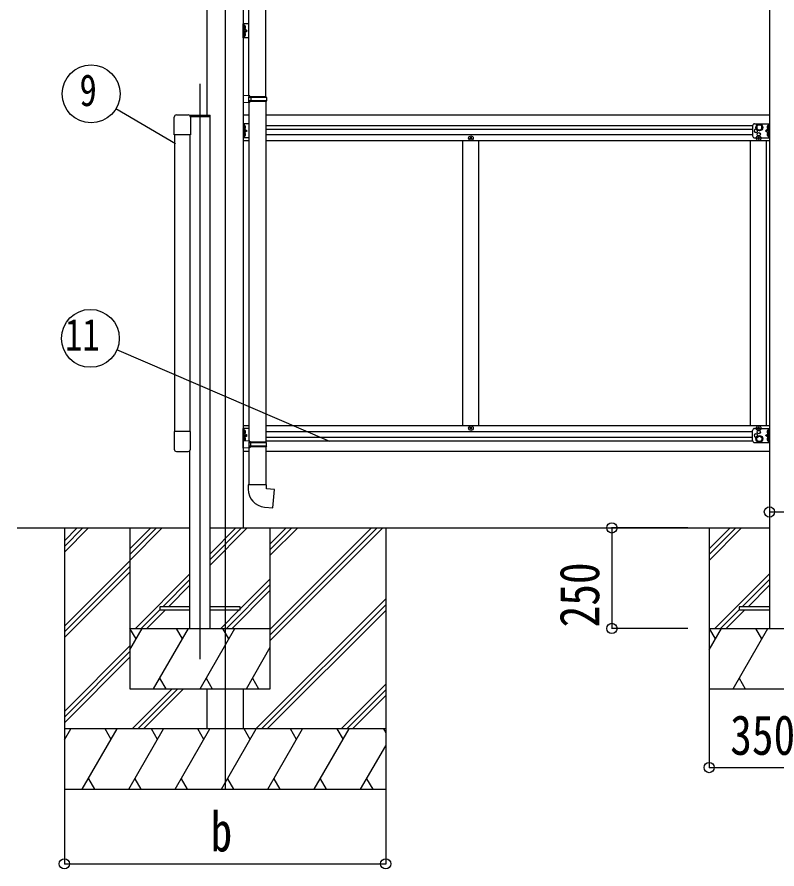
# Model space of a CAD drawing. Units: millimetres, scale not verified. Extents: x -12615 to 12615, y -8910 to 8910.
# Drawn here: x -7105 to -5213, y -5476 to -3356 of the extents above; entities that cross this region are included whole.
import ezdxf
from ezdxf.enums import TextEntityAlignment as Align

# ---------------------------------------------------------------- set-up
doc = ezdxf.new("R2010")
doc.units = ezdxf.units.MM
doc.header["$LTSCALE"] = 40
for name, color, linetype in [('0-3_YKK_12', 2, 'Continuous'), ('0-4_YKK_13', 4, 'Continuous'), ('0-5_YKK_A1', 4, 'Continuous'), ('0-6_YKK_D', 6, 'Continuous')]:
    doc.layers.add(name, color=color, linetype=linetype)
doc.styles.add('ＭＳ ゴシック', font='')
doc.styles.get('ＭＳ ゴシック').set_extended_font_data('MS Gothic')

msp = doc.modelspace()

# ---------------------------------------------------------------- linework, layer by layer
at = {"layer": '0-3_YKK_12'}
for p, q in [((-6587.2, -2103.15), (-6587.2, -5277.55)), ((-6649.7, -4954.11), (-6649.7, -3522.41))]:
    msp.add_line(p, q, dxfattribs=at)
at = {"layer": '0-4_YKK_13'}
for p, q in [((-6528, -3552.17), (-6528, -2710.04)), ((-6486, -3554.73), (-6486, -2707.48)), ((-6542, -3408.53), (-6542, -3373.53)), ((-6528, -3373.53), (-6542, -3373.53)), ((-6539.5, -3408.53), (-6539.5, -3373.53)), ((-6539, -3386.03), (-6539.5, -3385.95)), ((-6539.5, -3391.03), (-6532.5, -3391.03)), ((-6539, -3378.03), (-6538.2, -3378.18)), ((-6539, -3386.03), (-6538.2, -3385.89)), ((-6528, -3408.53), (-6542, -3408.53)), ((-6539, -3404.03), (-6539.5, -3403.95)), ((-6539, -3396.03), (-6538.2, -3396.18)), ((-6539, -3404.03), (-6538.2, -3403.89)), ((-6526, -3552.23), (-6542, -3551.76)), ((-6542, -3551.76), (-6542, -3569.7)), ((-6526, -3554.23), (-6528, -3554.23)), ((-6485, -3554.73), (-6528, -3554.73)), ((-6484, -3556.73), (-6528, -3556.73)), ((-6526, -3554.23), (-6526, -3552.23)), ((-6523.52, -3556.73), (-6523.09, -3554.73)), ((-6484, -3556.73), (-6485, -3554.73)), ((-6484, -3556.73), (-6484, -3564.73)), ((-6526, -3569.23), (-6542, -3569.7)), ((-6484, -3564.73), (-6528, -3564.73)), ((-6485, -3566.73), (-6528, -3566.73)), ((-6528, -3569.29), (-6528, -4411.43)), ((-6526, -3569.23), (-6526, -3567.23)), ((-6486, -3566.73), (-6486, -4413.98)), ((-6484, -3564.73), (-6485, -3566.73)), ((-6708.2, -3600.05), (-6679.2, -3600.05)), ((-6674.7, -3600.55), (-6624.7, -3600.55)), ((-6674.7, -3600.55), (-6674.7, -3602.39)), ((-6624.7, -3603.55), (-6624.7, -3600.55)), ((-6713.7, -3649.25), (-6713.7, -3605.55)), ((-6674.08, -3603.55), (-6624.7, -3603.55)), ((-6673.7, -3605.55), (-6673.7, -3649.25)), ((-6542, -3622.05), (-6542, -3657.05)), ((-6528, -3622.05), (-6542, -3622.05)), ((-6539.5, -3622.05), (-6539.5, -3657.05)), ((-5269.2, -3622.05), (-5232.2, -3622.05)), ((-5234.7, -3622.05), (-5234.7, -3657.05)), ((-5232.2, -3622.05), (-5232.2, -3657.05)), ((-6539, -3626.55), (-6539.5, -3626.64)), ((-6539.5, -3639.55), (-6532.5, -3639.55)), ((-6539, -3644.55), (-6539.5, -3644.64)), ((-6539, -3626.55), (-6538.2, -3626.69)), ((-6539, -3634.55), (-6538.2, -3634.41)), ((-6539, -3644.55), (-6538.2, -3644.69)), ((-5274.2, -3627.05), (-5274.2, -3652.05)), ((-5234.7, -3639.55), (-5241.7, -3639.55)), ((-5235.2, -3626.55), (-5236, -3626.69)), ((-5235.2, -3634.55), (-5236, -3634.41)), ((-5235.2, -3644.55), (-5236, -3644.69)), ((-5235.2, -3626.55), (-5234.7, -3626.64)), ((-5235.2, -3644.55), (-5234.7, -3644.64)), ((-6673.7, -3649.25), (-6713.7, -3649.25)), ((-6528, -3657.05), (-6542, -3657.05)), ((-6539, -3652.55), (-6538.2, -3652.41)), ((-5976.7, -3658.55), (-5977.7, -3658.55)), ((-5269.2, -3657.05), (-5232.2, -3657.05)), ((-5260.7, -3658.55), (-5261.7, -3658.55)), ((-5235.2, -3652.55), (-5236, -3652.41)), ((-6542, -4415.05), (-6542, -4380.05)), ((-6528, -4380.05), (-6542, -4380.05)), ((-6539.5, -4411.09), (-6539.5, -4380.05)), ((-6539, -4384.55), (-6538.2, -4384.69)), ((-5976.7, -4378.55), (-5977.7, -4378.55)), ((-5274.2, -4410.05), (-5274.2, -4385.05)), ((-5269.2, -4380.05), (-5232.2, -4380.05)), ((-5260.7, -4378.55), (-5261.7, -4378.55)), ((-5235.2, -4384.55), (-5236, -4384.69)), ((-5234.7, -4415.05), (-5234.7, -4380.05)), ((-5232.2, -4415.05), (-5232.2, -4380.05)), ((-6713.7, -4387.85), (-6713.7, -4431.55)), ((-6673.7, -4387.85), (-6713.7, -4387.85)), ((-6673.7, -4431.55), (-6673.7, -4387.85)), ((-6539, -4392.55), (-6539.5, -4392.47)), ((-6539.5, -4397.55), (-6532.5, -4397.55)), ((-6539, -4392.55), (-6538.2, -4392.41)), ((-6539, -4402.55), (-6538.2, -4402.69)), ((-5234.7, -4397.55), (-5241.7, -4397.55)), ((-5235.2, -4392.55), (-5236, -4392.41)), ((-5235.2, -4402.55), (-5236, -4402.69)), ((-5235.2, -4392.55), (-5234.7, -4392.47)), ((-6526, -4411.48), (-6542, -4411.01)), ((-6542, -4428.96), (-6542, -4411.01)), ((-6526, -4428.48), (-6542, -4428.96)), ((-6539, -4410.55), (-6539.5, -4410.47)), ((-6539, -4410.55), (-6538.2, -4410.41)), ((-6485, -4413.98), (-6528, -4413.98)), ((-6484, -4415.98), (-6528, -4415.98)), ((-6484, -4423.98), (-6528, -4423.98)), ((-6485, -4425.98), (-6528, -4425.98)), ((-6526, -4426.48), (-6528, -4426.48)), ((-6528, -4428.54), (-6528, -4519.98)), ((-6526, -4411.48), (-6526, -4413.48)), ((-6526, -4426.48), (-6526, -4428.48)), ((-6523.52, -4423.98), (-6523.09, -4425.98)), ((-6486, -4425.98), (-6486, -4519.98)), ((-6484, -4415.98), (-6485, -4413.98)), ((-6484, -4423.98), (-6485, -4425.98)), ((-6484, -4423.98), (-6484, -4415.98)), ((-5269.2, -4415.05), (-5232.2, -4415.05)), ((-5235.2, -4410.55), (-5236, -4410.41)), ((-5235.2, -4410.55), (-5234.7, -4410.47)), ((-6708.2, -4437.05), (-6679.2, -4437.05)), ((-6484, -4519.98), (-6530, -4519.98)), ((-6530, -4519.98), (-6530, -4530.9)), ((-6484, -4529.98), (-6484, -4519.98)), ((-6674.7, -4823.55), (-6749.7, -4823.55)), ((-6624.7, -4831.55), (-6549.7, -4831.55)), ((-5232.2, -4823.55), (-5307.2, -4823.55))]:
    msp.add_line(p, q, dxfattribs=at)
for points in [[(-6539.89, -3382.03), (-6539.25, -3380.85), (-6537.02, -3379.73)], [(-6539.89, -3382.03), (-6539.25, -3383.22), (-6537.02, -3384.33)], [(-6539, -3386.03), (-6539, -3378.03), (-6539.5, -3378.12), (-6539.5, -3385.95)], [(-6539.5, -3396.03), (-6532.5, -3391.03), (-6539.5, -3386.03)], [(-6539.89, -3400.03), (-6539.25, -3398.85), (-6537.02, -3397.73)], [(-6539.89, -3400.03), (-6539.25, -3401.22), (-6537.02, -3402.33)], [(-6539, -3404.03), (-6539, -3396.03), (-6539.5, -3396.12), (-6539.5, -3403.95)], [(-6526, -3567.23), (-6528, -3567.23), (-6528, -3554.23)], [(-6523.52, -3556.73), (-6523.52, -3564.73), (-6523.09, -3566.73)], [(-6539.89, -3630.55), (-6539.25, -3629.37), (-6537.02, -3628.25)], [(-6539.89, -3630.55), (-6539.25, -3631.74), (-6537.02, -3632.85)], [(-6539, -3626.55), (-6539, -3634.55), (-6539.5, -3634.47), (-6539.5, -3626.64)], [(-6539.5, -3634.55), (-6532.5, -3639.55), (-6539.5, -3644.55)], [(-6539, -3644.55), (-6539, -3652.55), (-6539.5, -3652.47), (-6539.5, -3644.64)], [(-5234.7, -3634.55), (-5241.7, -3639.55), (-5234.7, -3644.55)], [(-5234.32, -3630.55), (-5234.95, -3629.37), (-5237.18, -3628.25)], [(-5234.32, -3630.55), (-5234.95, -3631.74), (-5237.18, -3632.85)], [(-5235.2, -3626.55), (-5235.2, -3634.55), (-5234.7, -3634.47), (-5234.7, -3626.64)], [(-5235.2, -3644.55), (-5235.2, -3652.55), (-5234.7, -3652.47), (-5234.7, -3644.64)], [(-6539.89, -3648.55), (-6539.25, -3647.37), (-6537.02, -3646.25)], [(-6539.89, -3648.55), (-6539.25, -3649.74), (-6537.02, -3650.85)], [(-5977.7, -3658.55), (-5977.7, -3657.55), (-5976.7, -3657.55)], [(-5975.7, -3656.55), (-5975.7, -3655.55), (-5974.7, -3655.55), (-5974.7, -3656.55)], [(-5974.7, -3659.55), (-5974.7, -3660.55), (-5975.7, -3660.55), (-5975.7, -3659.55)], [(-5973.7, -3657.55), (-5972.7, -3657.55), (-5972.7, -3658.55), (-5973.7, -3658.55)], [(-5261.7, -3658.55), (-5261.7, -3657.55), (-5260.7, -3657.55)], [(-5259.7, -3656.55), (-5259.7, -3655.55), (-5258.7, -3655.55), (-5258.7, -3656.55)], [(-5258.7, -3659.55), (-5258.7, -3660.55), (-5259.7, -3660.55), (-5259.7, -3659.55)], [(-5257.7, -3657.55), (-5256.7, -3657.55), (-5256.7, -3658.55), (-5257.7, -3658.55)], [(-5234.32, -3648.55), (-5234.95, -3647.37), (-5237.18, -3646.25)], [(-5234.32, -3648.55), (-5234.95, -3649.74), (-5237.18, -3650.85)], [(-6539.89, -4388.55), (-6539.25, -4387.37), (-6537.02, -4386.25)], [(-6539, -4392.55), (-6539, -4384.55), (-6539.5, -4384.64), (-6539.5, -4392.47)], [(-5977.7, -4378.55), (-5977.7, -4379.55), (-5976.7, -4379.55)], [(-5974.7, -4377.55), (-5974.7, -4376.55), (-5975.7, -4376.55), (-5975.7, -4377.55)], [(-5975.7, -4380.55), (-5975.7, -4381.55), (-5974.7, -4381.55), (-5974.7, -4380.55)], [(-5973.7, -4379.55), (-5972.7, -4379.55), (-5972.7, -4378.55), (-5973.7, -4378.55)], [(-5261.7, -4378.55), (-5261.7, -4379.55), (-5260.7, -4379.55)], [(-5258.7, -4377.55), (-5258.7, -4376.55), (-5259.7, -4376.55), (-5259.7, -4377.55)], [(-5259.7, -4380.55), (-5259.7, -4381.55), (-5258.7, -4381.55), (-5258.7, -4380.55)], [(-5257.7, -4379.55), (-5256.7, -4379.55), (-5256.7, -4378.55), (-5257.7, -4378.55)], [(-5234.32, -4388.55), (-5234.95, -4387.37), (-5237.18, -4386.25)], [(-5235.2, -4392.55), (-5235.2, -4384.55), (-5234.7, -4384.64), (-5234.7, -4392.47)], [(-6539.89, -4388.55), (-6539.25, -4389.74), (-6537.02, -4390.85)], [(-6539.89, -4406.55), (-6539.25, -4405.37), (-6537.02, -4404.25)], [(-6539.89, -4406.55), (-6539.25, -4407.74), (-6537.02, -4408.85)], [(-6539.5, -4402.55), (-6532.5, -4397.55), (-6539.5, -4392.55)], [(-6539, -4410.55), (-6539, -4402.55), (-6539.5, -4402.64), (-6539.5, -4410.47)], [(-5234.7, -4402.55), (-5241.7, -4397.55), (-5234.7, -4392.55)], [(-5234.32, -4388.55), (-5234.95, -4389.74), (-5237.18, -4390.85)], [(-5234.32, -4406.55), (-5234.95, -4405.37), (-5237.18, -4404.25)], [(-5234.32, -4406.55), (-5234.95, -4407.74), (-5237.18, -4408.85)], [(-5235.2, -4410.55), (-5235.2, -4402.55), (-5234.7, -4402.64), (-5234.7, -4410.47)], [(-6526, -4413.48), (-6528, -4413.48), (-6528, -4426.48)], [(-6523.52, -4423.98), (-6523.52, -4415.98), (-6523.09, -4413.98)], [(-6488.92, -4575.73), (-6468.09, -4577.55), (-6464.08, -4531.73), (-6484, -4529.98)], [(-6749.7, -4823.55), (-6749.7, -4831.55), (-6674.7, -4831.55)], [(-6549.7, -4831.55), (-6549.7, -4823.55), (-6624.7, -4823.55)], [(-5307.2, -4823.55), (-5307.2, -4831.55), (-5232.2, -4831.55)]]:
    msp.add_lwpolyline(points, dxfattribs=at)
for points in [[(-5257.2, -3638.56), (-5250.7, -3634.81), (-5250.7, -3627.3), (-5257.2, -3623.55), (-5263.7, -3627.3), (-5263.7, -3634.81)], [(-5257.2, -4398.55), (-5250.7, -4402.3), (-5250.7, -4409.81), (-5257.2, -4413.56), (-5263.7, -4409.81), (-5263.7, -4402.3)]]:
    msp.add_lwpolyline(points, close=True, dxfattribs=at)
for centre, radius in [((-5257.2, -3631.05), 8.5), ((-5257.2, -3631.05), 7.5), ((-5257.2, -3631.05), 6.5), ((-5258.7, -3648.05), 4.25), ((-5975.2, -3658.05), 5.9), ((-5259.2, -3658.05), 5.9), ((-5975.2, -4379.05), 5.9), ((-5259.2, -4379.05), 5.9), ((-5258.7, -4389.05), 4.25), ((-5257.2, -4406.05), 8.5), ((-5257.2, -4406.05), 7.5), ((-5257.2, -4406.05), 6.5)]:
    msp.add_circle(centre, radius, dxfattribs=at)
for centre, radius, start, end in [((-6538.36, -3379.06), 0.9, 32.05588, 80), ((-6538.36, -3385.01), 0.9, 280, 327.94412), ((-6543.1, -3382.03), 6.5, 327.94412, 32.05588), ((-6538.36, -3397.06), 0.9, 32.05588, 80), ((-6538.36, -3403.01), 0.9, 280, 327.94412), ((-6543.1, -3400.03), 6.5, 327.94412, 32.05588), ((-6708.2, -3605.55), 5.5, 90, 180), ((-6679.2, -3605.55), 5.5, 0, 90), ((-5269.2, -3627.05), 5, 90, 180), ((-6538.36, -3627.58), 0.9, 32.05588, 80), ((-6538.36, -3633.53), 0.9, 280, 327.94412), ((-6538.36, -3645.58), 0.9, 32.05588, 80), ((-6543.1, -3630.55), 6.5, 327.94412, 32.05588), ((-6543.1, -3648.55), 6.5, 327.94412, 32.05588), ((-5265.7, -3639.55), 4.25, 72.87654, 17.11996), ((-5231.1, -3630.55), 6.5, 147.94412, 212.05588), ((-5231.1, -3648.55), 6.5, 147.94412, 212.05588), ((-5235.85, -3627.58), 0.9, 100, 147.94412), ((-5235.85, -3633.53), 0.9, 212.05588, 260), ((-5235.85, -3645.58), 0.9, 100, 147.94412), ((-6538.36, -3651.53), 0.9, 280, 327.94412), ((-5976.7, -3656.55), 1, 270, 0), ((-5976.7, -3659.55), 1, 0, 90), ((-5973.7, -3656.55), 1, 180, 270), ((-5973.7, -3659.55), 1, 90, 180), ((-5269.2, -3652.05), 5, 180, 270), ((-5260.7, -3656.55), 1, 270, 0), ((-5260.7, -3659.55), 1, 0, 90), ((-5257.7, -3656.55), 1, 180, 270), ((-5257.7, -3659.55), 1, 90, 180), ((-5235.85, -3651.53), 0.9, 212.05588, 260), ((-6538.36, -4385.58), 0.9, 32.05588, 80), ((-6543.1, -4388.55), 6.5, 327.94412, 32.05588), ((-5976.7, -4377.55), 1, 270, 0), ((-5976.7, -4380.55), 1, 0, 90), ((-5973.7, -4377.55), 1, 180, 270), ((-5973.7, -4380.55), 1, 90, 180), ((-5269.2, -4385.05), 5, 90, 180), ((-5260.7, -4377.55), 1, 270, 0), ((-5260.7, -4380.55), 1, 0, 90), ((-5257.7, -4377.55), 1, 180, 270), ((-5257.7, -4380.55), 1, 90, 180), ((-5231.1, -4388.55), 6.5, 147.94412, 212.05588), ((-5235.85, -4385.58), 0.9, 100, 147.94412), ((-6538.36, -4391.53), 0.9, 280, 327.94412), ((-6538.36, -4403.58), 0.9, 32.05588, 80), ((-6543.1, -4406.55), 6.5, 327.94412, 32.05588), ((-5265.7, -4397.55), 4.25, 342.88004, 287.12346), ((-5231.1, -4406.55), 6.5, 147.94412, 212.05588), ((-5235.85, -4391.53), 0.9, 212.05588, 260), ((-5235.85, -4403.58), 0.9, 100, 147.94412), ((-6538.36, -4409.53), 0.9, 280, 327.94412), ((-5269.2, -4410.05), 5, 180, 270), ((-5235.85, -4409.53), 0.9, 212.05588, 260), ((-6708.2, -4431.55), 5.5, 180, 270), ((-6679.2, -4431.55), 5.5, 270, 0), ((-6485, -4530.9), 45, 180, 265)]:
    msp.add_arc(centre, radius, start, end, dxfattribs=at)
at = {"layer": '0-5_YKK_A1'}
for p, q in [((-6632.4, -2498.55), (-6632.4, -3600.55)), ((-6542, -2498.55), (-6542, -4627.55)), ((-5232.2, -2514.55), (-5232.2, -4877.55)), ((-6528, -3600.55), (-6542, -3600.55)), ((-5232.2, -3600.55), (-6486, -3600.55)), ((-6624.7, -4877.55), (-6624.7, -3603.55)), ((-6486, -3626.55), (-5274.18, -3626.55)), ((-6486, -3635.55), (-5274.2, -3635.55)), ((-6712.7, -4387.85), (-6712.7, -3649.25)), ((-6674.7, -3649.25), (-6674.7, -4387.85)), ((-6528, -3664.55), (-6542, -3664.55)), ((-6486, -3649.05), (-5274.2, -3649.05)), ((-5232.2, -3664.55), (-6486, -3664.55)), ((-5995.2, -4372.55), (-5995.2, -3664.55)), ((-5955.2, -4372.55), (-5955.2, -3664.55)), ((-5279.2, -4372.55), (-5279.2, -3664.55)), ((-5239.2, -4372.55), (-5239.2, -3664.55)), ((-6542, -4372.55), (-6528, -4372.55)), ((-6486, -4372.55), (-5232.2, -4372.55)), ((-6486, -4388.05), (-5274.2, -4388.05)), ((-6486, -4401.55), (-5274.2, -4401.55)), ((-6486, -4410.55), (-5274.18, -4410.55)), ((-6674.7, -4877.55), (-6674.7, -4434.72)), ((-6542, -4436.55), (-6528, -4436.55)), ((-6486, -4436.55), (-5232.2, -4436.55)), ((-7105.24, -4627.55), (-6674.7, -4627.55)), ((-6987.4, -4627.55), (-6987.4, -5277.55)), ((-6987.4, -4687.88), (-6927.07, -4627.55)), ((-6987.4, -4673.74), (-6941.21, -4627.55)), ((-6987.4, -4659.6), (-6955.35, -4627.55)), ((-6824.7, -4627.55), (-6824.7, -5027.55)), ((-6824.7, -4679.9), (-6772.35, -4627.55)), ((-6824.7, -4694.04), (-6758.21, -4627.55)), ((-6824.7, -4708.19), (-6744.07, -4627.55)), ((-6624.7, -4627.55), (-5232.2, -4627.55)), ((-6624.7, -4720.32), (-6531.94, -4627.55)), ((-6624.7, -4706.18), (-6546.08, -4627.55)), ((-6624.7, -4692.03), (-6560.22, -4627.55)), ((-6474.7, -4907.81), (-6194.44, -4627.55)), ((-6474.7, -4879.53), (-6222.72, -4627.55)), ((-6474.7, -4893.67), (-6208.58, -4627.55)), ((-6474.7, -4695.68), (-6406.57, -4627.55)), ((-6474.7, -4681.54), (-6420.71, -4627.55)), ((-6474.7, -4667.4), (-6434.85, -4627.55)), ((-6474.7, -5027.55), (-6474.7, -4627.55)), ((-6187.4, -4627.55), (-6187.4, -5277.55)), ((-5382.2, -4627.55), (-5382.2, -5027.55)), ((-5382.2, -4679.9), (-5329.85, -4627.55)), ((-5382.2, -4694.04), (-5315.71, -4627.55)), ((-5382.2, -4708.19), (-5301.57, -4627.55)), ((-6987.4, -4871.73), (-6824.7, -4709.03)), ((-6987.4, -4885.87), (-6824.7, -4723.17)), ((-6987.4, -4900.01), (-6824.7, -4737.32)), ((-6810.22, -4877.55), (-6674.7, -4742.03)), ((-5367.72, -4877.55), (-5232.2, -4742.03)), ((-6742.08, -4823.55), (-6674.7, -4756.17)), ((-6583.95, -4877.55), (-6474.7, -4768.31)), ((-6549.7, -4829.17), (-6474.7, -4754.17)), ((-5299.58, -4823.55), (-5232.2, -4756.17)), ((-6727.94, -4823.55), (-6674.7, -4770.32)), ((-6569.81, -4877.55), (-6474.7, -4782.45)), ((-5285.44, -4823.55), (-5232.2, -4770.32)), ((-6510.59, -5127.55), (-6187.4, -4804.36)), ((-6796.08, -4877.55), (-6749.7, -4831.17)), ((-6781.94, -4877.55), (-6735.94, -4831.55)), ((-6598.09, -4877.55), (-6552.09, -4831.55)), ((-6496.45, -5127.55), (-6187.4, -4818.51)), ((-5353.58, -4877.55), (-5307.2, -4831.17)), ((-5339.44, -4877.55), (-5293.44, -4831.55)), ((-6482.31, -5127.55), (-6187.4, -4832.65)), ((-6824.7, -4877.55), (-6474.7, -4877.55)), ((-6824.7, -4930.67), (-6794.04, -4877.55)), ((-6809.04, -4903.54), (-6824.04, -4877.55)), ((-6765.17, -5027.55), (-6678.56, -4877.55)), ((-6693.57, -4903.54), (-6708.57, -4877.55)), ((-6649.7, -5027.55), (-6563.1, -4877.55)), ((-6578.1, -4903.54), (-6593.1, -4877.55)), ((-5382.2, -4877.55), (-5032.2, -4877.55)), ((-5382.2, -4930.67), (-5351.53, -4877.55)), ((-5366.54, -4903.54), (-5381.54, -4877.55)), ((-5322.67, -5027.55), (-5236.06, -4877.55)), ((-5251.07, -4903.54), (-5266.07, -4877.55)), ((-6987.4, -5083.86), (-6824.7, -4921.16)), ((-6987.4, -5098), (-6824.7, -4935.3)), ((-6534.23, -5027.55), (-6474.7, -4924.45)), ((-6987.4, -5112.15), (-6824.7, -4949.45)), ((-6750.17, -5001.57), (-6735.17, -5027.55)), ((-6634.7, -5001.57), (-6619.7, -5027.55)), ((-6519.23, -5001.57), (-6504.23, -5027.55)), ((-5307.67, -5001.57), (-5292.67, -5027.55)), ((-6298.46, -5127.55), (-6187.4, -5016.49)), ((-6824.7, -5027.55), (-6474.7, -5027.55)), ((-6818.96, -5127.55), (-6718.96, -5027.55)), ((-6804.82, -5127.55), (-6704.82, -5027.55)), ((-6790.68, -5127.55), (-6690.68, -5027.55)), ((-6632.4, -5027.55), (-6632.4, -5127.55)), ((-6542, -5027.55), (-6542, -5127.55)), ((-6284.32, -5127.55), (-6187.4, -5030.64)), ((-5382.2, -5027.55), (-5032.2, -5027.55)), ((-6270.18, -5127.55), (-6187.4, -5044.78)), ((-6187.4, -5127.55), (-6987.4, -5127.55)), ((-6987.4, -5155.06), (-6971.52, -5127.55)), ((-6942.66, -5277.55), (-6856.05, -5127.55)), ((-6871.05, -5153.53), (-6886.05, -5127.55)), ((-6827.18, -5277.55), (-6740.58, -5127.55)), ((-6755.58, -5153.53), (-6770.58, -5127.55)), ((-6711.71, -5277.55), (-6625.11, -5127.55)), ((-6640.11, -5153.53), (-6655.11, -5127.55)), ((-6596.24, -5277.55), (-6509.64, -5127.55)), ((-6524.64, -5153.53), (-6539.64, -5127.55)), ((-6480.77, -5277.55), (-6394.17, -5127.55)), ((-6409.17, -5153.53), (-6424.17, -5127.55)), ((-6365.3, -5277.55), (-6278.7, -5127.55)), ((-6308.7, -5127.55), (-6293.7, -5153.53)), ((-6193.23, -5127.55), (-6187.4, -5137.65)), ((-6249.83, -5277.55), (-6187.4, -5169.41)), ((-6927.66, -5251.57), (-6912.66, -5277.55)), ((-6812.19, -5251.57), (-6797.19, -5277.55)), ((-6696.72, -5251.57), (-6681.72, -5277.55)), ((-6581.25, -5251.57), (-6566.25, -5277.55)), ((-6465.78, -5251.57), (-6450.78, -5277.55)), ((-6350.31, -5251.57), (-6335.31, -5277.55)), ((-6234.84, -5251.57), (-6219.84, -5277.55)), ((-6987.4, -5277.55), (-6187.4, -5277.55))]:
    msp.add_line(p, q, dxfattribs=at)
at = {"layer": '0-6_YKK_D'}
for p, q in [((-6711, -3672.17), (-6858.94, -3584.45)), ((-6326.5, -4412.5), (-6856.43, -4184.36)), ((-5232.2, -4548.61), (-5232.2, -4588.85)), ((-5435.2, -4627.55), (-5625.17, -4627.55)), ((-5624.17, -4627.55), (-5624.17, -4877.55)), ((-5435.2, -4877.55), (-5625.17, -4877.55)), ((-5382.2, -5028.55), (-5382.2, -5224.82)), ((-5382.2, -5223.82), (-5032.2, -5223.82)), ((-6987.4, -5277.55), (-6987.4, -5464.26)), ((-6187.4, -5263.34), (-6187.4, -5464.26)), ((-6987.4, -5463.26), (-6187.4, -5463.26))]:
    msp.add_line(p, q, dxfattribs=at)
msp.add_lwpolyline([(-5232.2, -4587.85), (-5182.2, -4587.85), (-4968.8, -4587.85)], dxfattribs=at)
for centre, radius in [((-6920.87, -3547.73), 72), ((-6922.56, -4155.89), 72), ((-5232.2, -4587.85), 12.75), ((-5624.17, -4627.55), 12.75), ((-5624.17, -4877.55), 12.75), ((-5382.2, -5223.82), 12.75), ((-6987.4, -5463.26), 12.75), ((-6187.4, -5463.26), 12.75)]:
    msp.add_circle(centre, radius, dxfattribs=at)

# ---------------------------------------------------------------- texts
at = {"layer": '0-6_YKK_D', "style": 'ＭＳ ゴシック', "width": 0.8}
for s, height, p in [('9', 79.18, (-6949.67, -3601.73)), ('11', 79.18, (-6985.92, -4209.89)), ('350', 98.97, (-5329.6, -5221.82)), ('b', 98.97, (-6623.4, -5461.96))]:
    msp.add_text(s, height=height, dxfattribs=at).set_placement(p, align=Align.BOTTOM_LEFT)
msp.add_text('250', height=98.97, rotation=90, dxfattribs=at).set_placement((-5626.17, -4874.95), align=Align.BOTTOM_LEFT)

doc.saveas('drawing.dxf')
